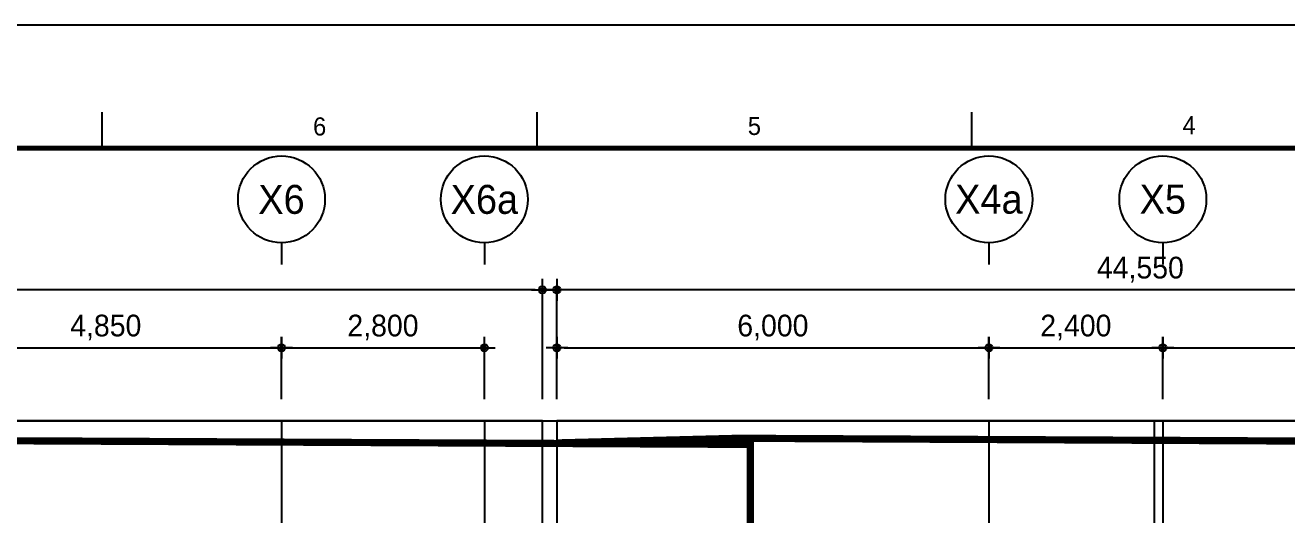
# Model space of a CAD drawing. Header units: millimetres. Extents: x 0 to 1390178, y 0 to 110113.
# Drawn here: x 46937 to 64347, y 52638 to 59400 of the extents above; entities that cross this region are included whole.
import ezdxf
from ezdxf.enums import TextEntityAlignment as Align
from ezdxf.xclip import XClip

# ---------------------------------------------------------------- set-up
doc = ezdxf.new("R2010")
doc.units = ezdxf.units.MM
doc.header["$LTSCALE"] = 100
doc.header["$XCLIPFRAME"] = 0
doc.linetypes.add('X - 평면도$0$CEN', pattern=[62, 60, -1, 0, -1])
doc.linetypes.add('X - 평면도$0$PHANTOM2', pattern=[50, 40, -2, 2, -2, 2, -2])
doc.layers.get('DEFPOINTS').update_dxf_attribs({"color": 145})
for name, color, linetype in [('AA-XXXX-DIMS', 7, 'Continuous'), ('DIM', 7, 'Continuous'), ('X - SHEET$0$AA-BORD-FORM', 7, 'Continuous'), ('X - SHEET$0$AA-BORD-TEXT', 3, 'Continuous'), ('X - 평면도$0$0-구역계', 1, 'Continuous'), ('X - 평면도$0$AA-XXXX-CNTL', 1, 'X - 평면도$0$CEN')]:
    doc.layers.add(name, color=color, linetype=linetype)
doc.layers.add('X - 평면도$0$DEFPOINT', color=163, linetype='Continuous', plot=False)
doc.styles.add('HAUD01', font='Dotum.ttf')
doc.styles.get("Standard").update_dxf_attribs({"font": 'Dotum.ttf'})
doc.styles.add('X - SHEET$0$HAUD01', font='Dotum.ttf')
doc.dimstyles.new('HAUD-100', dxfattribs={"dimscale": 100, "dimtxt": 3, "dimasz": 1, "dimexe": 0, "dimexo": 3, "dimgap": 1, "dimtad": 1, "dimdec": 0, "dimdsep": 46, "dimlunit": 6, "dimtxsty": 'HAUD01', "dimblk": 'DIMDOT', "dimcen": 2.5, "dimdle": 1.5, "dimclrd": 7, "dimclre": 7, "dimclrt": 3, "dimadec": 0, "dimazin": 0, "dimtfac": 1, "dimtdec": 0, "dimtix": 1, "dimtmove": 2, "dimatfit": 3, "dimfxl": 1, "dimtvp": 1, "dimtolj": 1, "dimtzin": 0, "dimarcsym": 0})

# ---------------------------------------------------------------- blocks, each defined once
blk = doc.blocks.new('X - SHEET$0$HAUDsheetV')
at = {"layer": 'X - SHEET$0$AA-BORD-FORM', "color": 2}
for p, q in [((481, 577), (481, 582)), ((541, 577), (541, 582)), ((601, 577), (601, 582))]:
    blk.add_line(p, q, dxfattribs=at)
at = {"layer": 'X - SHEET$0$AA-BORD-FORM', "color": 1}
blk.add_lwpolyline([(1, 0), (841, 0), (841, 594), (1, 594)], close=True, dxfattribs=at)
at = {"layer": 'X - SHEET$0$AA-BORD-FORM', "color": 2, "const_width": 0.682}
blk.add_lwpolyline([(21, 17), (21, 577), (821, 577), (821, 17)], close=True, dxfattribs=at)
at = {"layer": 'X - SHEET$0$AA-BORD-TEXT', "color": 7, "style": 'X - SHEET$0$HAUD01'}
for s, p in [('6', (511, 580.02)), ('5', (571, 580.09)), ('4', (631, 580.19))]:
    blk.add_text(s, height=2.5, dxfattribs=at).set_placement(p, align=Align.MIDDLE_CENTER)
at = {"layer": 'X - SHEET$0$AA-BORD-TEXT', "color": 3, "style": 'X - SHEET$0$HAUD01'}
for tag, p in [('PJCode', (786, 567.94)), ('작성자', (786.11, 194.82)), ('검토자', (786.11, 181.82)), ('최종검토자', (786.11, 168.82)), ('승인자', (786.11, 155.82)), ('일자', (786.83, 144.02)), ('개정번호', (812, 65.92))]:
    blk.add_attdef(tag, text='', height=3, dxfattribs=at).set_placement(p, align=Align.MIDDLE_CENTER)
at = {"layer": 'X - SHEET$0$AA-BORD-TEXT', "color": 3, "lineweight": 30, "flags": 104}
blk.add_attdef('PJTitle', text='', height=4, dxfattribs=at).set_placement((787.25, 536.62), align=Align.MIDDLE_CENTER)
blk = doc.blocks.new('X - SHEET')
at = {"xscale": 100, "yscale": 100, "zscale": 100}
blk.add_blockref('X - SHEET$0$HAUDsheetV', (-100, 0), dxfattribs=at)
blk = doc.blocks.new('X - 평면도$0$A$C131C07CB')
at = {"layer": 'X - 평면도$0$0-구역계', "color": 1, "linetype": 'X - 평면도$0$PHANTOM2', "const_width": 100, "flags": 128}
blk.add_lwpolyline([(50108, 50546), (32940, 50631), (27658, 50496), (20509, 50187), (2300, 48329), (1988, 39918), (1940, 31390), (1399, 24265), (272, 6596), (50, 108), (11256, 50), (11486, 6795), (29909, 7122), (29397, 12805), (50106, 15382)], close=True, dxfattribs=at)
at = {"layer": 'X - 평면도$0$DEFPOINT'}
blk.add_lwpolyline([(50108, 50546), (32940, 50631), (27658, 50496), (20509, 50187), (2300, 48329), (1988, 39918), (1940, 31390), (1399, 24265), (272, 6596), (50, 108), (11256, 50), (11486, 6795), (29909, 7122), (29397, 12805), (50106, 15382)], close=True, dxfattribs=at)
blk = doc.blocks.new('X - 평면도$0$A$C9949ff83')
at = {"layer": 'DEFPOINTS'}
for points in [[(0, 59400), (84000, 59400), (84000, 0), (0, 0)], [(2000, 1700), (75000, 1700), (75000, 57700), (2000, 57700)]]:
    blk.add_lwpolyline(points, close=True, dxfattribs=at)
blk = doc.blocks.new('X - 평면도', base_point=(-475.4, -286.7))
at = {"layer": 'DEFPOINTS'}
for points in [[(27286.2, 68689.6), (88213.6, 68689.6), (88213.6, 19243.1), (27286.2, 19243.1)], [(27286.2, 9289.6), (88213.6, 9289.6), (88213.6, -40156.9), (27286.2, -40156.9)]]:
    blk.add_lwpolyline(points, close=True, dxfattribs=at)
at = {"layer": 'X - 평면도$0$AA-XXXX-CNTL'}
for p, q in [((76172, 68689.6), (76172, 19243.1)), ((78972, 68689.6), (78972, 59693.1)), ((68922, 11965.5), (68922, -16776.9)), ((71322, 11965.5), (71322, -42380.7))]:
    blk.add_line(p, q, dxfattribs=at)
for p in [(19249.9, 14755.9), (19249.9, -44644.1)]:
    blk.add_blockref('X - 평면도$0$A$C9949ff83', p)
at = {"layer": 'DEFPOINTS'}
for p in [(32532.9, 17819.8), (32532.9, -41580.2)]:
    blk.add_blockref('X - 평면도$0$A$C131C07CB', p, dxfattribs=at)
blk = doc.blocks.new('DIMDOT')
at = {"layer": 'AA-XXXX-DIMS'}
for p, q in [((-1.5, 0), (1.5, 0)), ((0, -1.5), (0, 1.5))]:
    blk.add_line(p, q, dxfattribs=at)
for radius in [0.5, 0.25]:
    blk.add_circle((0, 0), radius, dxfattribs=at)
blk = doc.blocks.new('*D697')
at = {"layer": 'DEFPOINTS', "color": 0, "transparency": 16777216}
for p in [(10824, 55745), (10824, 53934, 0), (54074, 53934, 0)]:
    blk.add_point(p, dxfattribs=at)
at = {"layer": 'DIM', "color": 7, "lineweight": -2, "transparency": 16777216}
for p, q in [((10824, 54234), (10824, 55745)), ((53974, 55745), (10924, 55745)), ((54074, 54234), (54074, 55745))]:
    blk.add_line(p, q, dxfattribs=at)
at = {"layer": 'DIM', "color": 7, "lineweight": -2, "transparency": 16777216, "xscale": 100, "yscale": 100, "zscale": 100, "rotation": 180}
blk.add_blockref('DIMDOT', (10824, 55745), dxfattribs=at)
at = {"layer": 'DIM', "color": 7, "lineweight": -2, "transparency": 16777216, "xscale": 100, "yscale": 100, "zscale": 100}
blk.add_blockref('DIMDOT', (54074, 55745), dxfattribs=at)
at = {"layer": 'DIM', "color": 3, "transparency": 16777216, "insert": (32449, 56024), "char_height": 300, "attachment_point": 5, "style": 'HAUD01'}
blk.add_mtext('\\A1;44,550', dxfattribs=at)
blk = doc.blocks.new('*D701')
at = {"layer": 'DEFPOINTS', "color": 0, "transparency": 16777216}
for p in [(50474, 54945), (45624, 53934, 0), (50474, 53934, 0)]:
    blk.add_point(p, dxfattribs=at)
at = {"layer": 'DIM', "color": 7, "lineweight": -2, "transparency": 16777216}
for p, q in [((45624, 54234), (45624, 54945)), ((45724, 54945), (50374, 54945)), ((50474, 54234), (50474, 54945))]:
    blk.add_line(p, q, dxfattribs=at)
at = {"layer": 'DIM', "color": 7, "lineweight": -2, "transparency": 16777216, "xscale": 100, "yscale": 100, "zscale": 100, "rotation": 180}
blk.add_blockref('DIMDOT', (45624, 54945), dxfattribs=at)
at = {"layer": 'DIM', "color": 7, "lineweight": -2, "transparency": 16777216, "xscale": 100, "yscale": 100, "zscale": 100}
blk.add_blockref('DIMDOT', (50474, 54945), dxfattribs=at)
at = {"layer": 'DIM', "color": 3, "transparency": 16777216, "insert": (48049, 55224), "char_height": 300, "attachment_point": 5, "style": 'HAUD01'}
blk.add_mtext('\\A1;4,850', dxfattribs=at)
blk = doc.blocks.new('*D702')
at = {"layer": 'DEFPOINTS', "color": 0, "transparency": 16777216}
for p in [(53274, 54945), (50474, 53934, 0), (53274, 53934, 0)]:
    blk.add_point(p, dxfattribs=at)
at = {"layer": 'DIM', "color": 7, "lineweight": -2, "transparency": 16777216}
for p, q in [((50474, 54234), (50474, 54945)), ((50574, 54945), (53174, 54945)), ((53274, 54234), (53274, 54945))]:
    blk.add_line(p, q, dxfattribs=at)
at = {"layer": 'DIM', "color": 7, "lineweight": -2, "transparency": 16777216, "xscale": 100, "yscale": 100, "zscale": 100, "rotation": 180}
blk.add_blockref('DIMDOT', (50474, 54945), dxfattribs=at)
at = {"layer": 'DIM', "color": 7, "lineweight": -2, "transparency": 16777216, "xscale": 100, "yscale": 100, "zscale": 100}
blk.add_blockref('DIMDOT', (53274, 54945), dxfattribs=at)
at = {"layer": 'DIM', "color": 3, "transparency": 16777216, "insert": (51874, 55224), "char_height": 300, "attachment_point": 5, "style": 'HAUD01'}
blk.add_mtext('\\A1;2,800', dxfattribs=at)
blk = doc.blocks.new('*D735')
at = {"layer": 'DEFPOINTS', "color": 0, "transparency": 16777216}
for p in [(54274, 55745), (54274, 53934, 0), (70378, 53934, 0)]:
    blk.add_point(p, dxfattribs=at)
at = {"layer": 'DIM', "color": 7, "lineweight": -2, "transparency": 16777216}
for p, q in [((54274, 54234), (54274, 55745)), ((70278, 55745), (54374, 55745)), ((70378, 54234), (70378, 55745))]:
    blk.add_line(p, q, dxfattribs=at)
at = {"layer": 'DIM', "color": 7, "lineweight": -2, "transparency": 16777216, "xscale": 100, "yscale": 100, "zscale": 100, "rotation": 180}
blk.add_blockref('DIMDOT', (54274, 55745), dxfattribs=at)
at = {"layer": 'DIM', "color": 7, "lineweight": -2, "transparency": 16777216, "xscale": 100, "yscale": 100, "zscale": 100}
blk.add_blockref('DIMDOT', (70378, 55745), dxfattribs=at)
at = {"layer": 'DIM', "color": 3, "transparency": 16777216, "insert": (62326, 56024), "char_height": 300, "attachment_point": 5, "style": 'HAUD01'}
blk.add_mtext('\\A1;44,550', dxfattribs=at)
blk = doc.blocks.new('*D736')
at = {"layer": 'DEFPOINTS', "color": 0, "transparency": 16777216}
for p in [(60236, 54945), (54274, 53934, 0), (60236, 53934, 0)]:
    blk.add_point(p, dxfattribs=at)
at = {"layer": 'DIM', "color": 7, "lineweight": -2, "transparency": 16777216}
for p, q in [((54274, 54234), (54274, 54945)), ((54374, 54945), (60136, 54945)), ((60236, 54234), (60236, 54945))]:
    blk.add_line(p, q, dxfattribs=at)
at = {"layer": 'DIM', "color": 7, "lineweight": -2, "transparency": 16777216, "xscale": 100, "yscale": 100, "zscale": 100, "rotation": 180}
blk.add_blockref('DIMDOT', (54274, 54945), dxfattribs=at)
at = {"layer": 'DIM', "color": 7, "lineweight": -2, "transparency": 16777216, "xscale": 100, "yscale": 100, "zscale": 100}
blk.add_blockref('DIMDOT', (60236, 54945), dxfattribs=at)
at = {"layer": 'DIM', "color": 3, "transparency": 16777216, "insert": (57255, 55224), "char_height": 300, "attachment_point": 5, "style": 'HAUD01'}
blk.add_mtext('\\A1;6,000', dxfattribs=at)
blk = doc.blocks.new('*D737')
at = {"layer": 'DEFPOINTS', "color": 0, "transparency": 16777216}
for p in [(67486, 54945), (62636, 53934, 0), (67486, 53934, 0)]:
    blk.add_point(p, dxfattribs=at)
at = {"layer": 'DIM', "color": 7, "lineweight": -2, "transparency": 16777216}
for p, q in [((62636, 54234), (62636, 54945)), ((62736, 54945), (67386, 54945)), ((67486, 54234), (67486, 54945))]:
    blk.add_line(p, q, dxfattribs=at)
at = {"layer": 'DIM', "color": 7, "lineweight": -2, "transparency": 16777216, "xscale": 100, "yscale": 100, "zscale": 100, "rotation": 180}
blk.add_blockref('DIMDOT', (62636, 54945), dxfattribs=at)
at = {"layer": 'DIM', "color": 7, "lineweight": -2, "transparency": 16777216, "xscale": 100, "yscale": 100, "zscale": 100}
blk.add_blockref('DIMDOT', (67486, 54945), dxfattribs=at)
at = {"layer": 'DIM', "color": 3, "transparency": 16777216, "insert": (65061, 55224), "char_height": 300, "attachment_point": 5, "style": 'HAUD01'}
blk.add_mtext('\\A1;4,850', dxfattribs=at)
blk = doc.blocks.new('*D739')
at = {"layer": 'DEFPOINTS', "color": 0, "transparency": 16777216}
for p in [(62636, 54945), (60236, 53934), (62636, 53934)]:
    blk.add_point(p, dxfattribs=at)
at = {"layer": 'DIM', "color": 7, "lineweight": -2, "transparency": 16777216}
for p, q in [((60236, 54234), (60236, 54945)), ((60336, 54945), (62536, 54945)), ((62636, 54234), (62636, 54945))]:
    blk.add_line(p, q, dxfattribs=at)
at = {"layer": 'DIM', "color": 7, "lineweight": -2, "transparency": 16777216, "xscale": 100, "yscale": 100, "zscale": 100, "rotation": 180}
blk.add_blockref('DIMDOT', (60236, 54945), dxfattribs=at)
at = {"layer": 'DIM', "color": 7, "lineweight": -2, "transparency": 16777216, "xscale": 100, "yscale": 100, "zscale": 100}
blk.add_blockref('DIMDOT', (62636, 54945), dxfattribs=at)
at = {"layer": 'DIM', "color": 3, "transparency": 16777216, "insert": (61436, 55224), "char_height": 300, "attachment_point": 5, "style": 'HAUD01'}
blk.add_mtext('\\A1;2,400', dxfattribs=at)

msp = doc.modelspace()

# ---------------------------------------------------------------- linework, layer by layer
at = {"layer": 'DIM'}
for p, q in [((50473.6, 56394.6, 0), (50473.6, 56094.6, 0)), ((53273.6, 56394.6), (53273.6, 56094.6)), ((60236, 56394.6, 0), (60236, 56094.6, 0)), ((62636, 56394.6, 0), (62636, 56094.6, 0))]:
    msp.add_line(p, q, dxfattribs=at)
for centre in [(50473.6, 56994.6, 0), (53273.6, 56994.6), (60236, 56994.6, 0), (62636, 56994.6, 0)]:
    msp.add_circle(centre, 600, dxfattribs=at)

# ---------------------------------------------------------------- block references
ref = msp.add_blockref('X - 평면도', (-26173.8, -15042.6))
XClip(ref).set_block_clipping_path([(33824.3412808923, 19243.1096737636), (88213.6007375629, 68689.6188814965)])

# ---------------------------------------------------------------- texts
at = {"layer": 'DIM', "style": 'HAUD01'}
for s, p in [('X6', (50473.6, 56994.6, 0)), ('X6a', (53273.6, 56994.6)), ('X4a', (60236, 56994.6, 0)), ('X5', (62636, 56994.6, 0))]:
    msp.add_text(s, height=400, dxfattribs=at).set_placement(p, align=Align.MIDDLE)

# ---------------------------------------------------------------- next in the draw order: linework, layer by layer
at = {"layer": 'DEFPOINTS'}
for points in [[(54074.1, 53933.7), (8125.9, 53933.7), (8125.9, 4365.1), (54074.1, 4365.1)], [(70378.4, 53933.7), (54274.1, 53933.7), (54274.1, 4365.1), (70378.4, 4365.1)]]:
    msp.add_lwpolyline(points, close=True, dxfattribs=at)

# ---------------------------------------------------------------- next in the draw order: block references
msp.add_blockref('X - SHEET', (0, 0))

# ---------------------------------------------------------------- next in the draw order: dimensions: what is measured, and where the dimension line sits
at = {"layer": 'DIM'}
for base, p1, p2, picture, middle in [((10823.6, 55744.6, 0), (54074.1, 53933.7), (10823.6, 53933.7), '*D697', (32448.8, 56023.7, 0)), ((54274.1, 55744.6, 0), (70378.4, 53933.7), (54274.1, 53933.7), '*D735', (62326.3, 56023.7, 0))]:
    dim = msp.add_linear_dim(base=base, p1=p1, p2=p2, text='44,550', dimstyle='HAUD-100', override={"dimscale": 100}, dxfattribs=at)
    dim.commit()
    dim.dimension.update_dxf_attribs({"geometry": picture, "text_midpoint": middle})
for base, p1, p2, picture, middle in [((50473.6, 54944.6, 0), (45623.6, 53933.7), (50473.6, 53933.7), '*D701', (48048.6, 55223.7, 0)), ((53273.6, 54944.6, 0), (50473.6, 53933.7), (53273.6, 53933.7), '*D702', (51873.6, 55223.7, 0)), ((67486, 54944.6, 0), (62636, 53933.7), (67486, 53933.7), '*D737', (65061, 55223.7, 0))]:
    dim = msp.add_linear_dim(base=base, p1=p1, p2=p2, angle=180, dimstyle='HAUD-100', override={"dimscale": 100}, dxfattribs=at)
    dim.commit()
    dim.dimension.update_dxf_attribs({"geometry": picture, "text_midpoint": middle})
dim = msp.add_linear_dim(base=(60236, 54944.6, 0), p1=(54274.1, 53933.7), p2=(60236, 53933.7), angle=180, text='6,000', dimstyle='HAUD-100', override={"dimscale": 100}, dxfattribs=at)
dim.commit()
dim.dimension.update_dxf_attribs({"geometry": '*D736', "text_midpoint": (57255, 55223.7, 0)})
dim = msp.add_aligned_dim(p1=(60236, 53933.7), p2=(62636, 53933.7), distance=1010.9, dimstyle='HAUD-100', override={"dimscale": 100}, dxfattribs=at)
dim.commit()
dim.dimension.update_dxf_attribs({"geometry": '*D739', "text_midpoint": (61436, 55223.7)})

# ---------------------------------------------------------------- next in the draw order: block references
ref = msp.add_blockref('X - 평면도', (-9161.4, 44357.4))
XClip(ref).set_block_clipping_path([(62960.0628521051, -40278.9423275622), (79064.4586540633, 9289.6188814864)])

doc.saveas('drawing.dxf')
